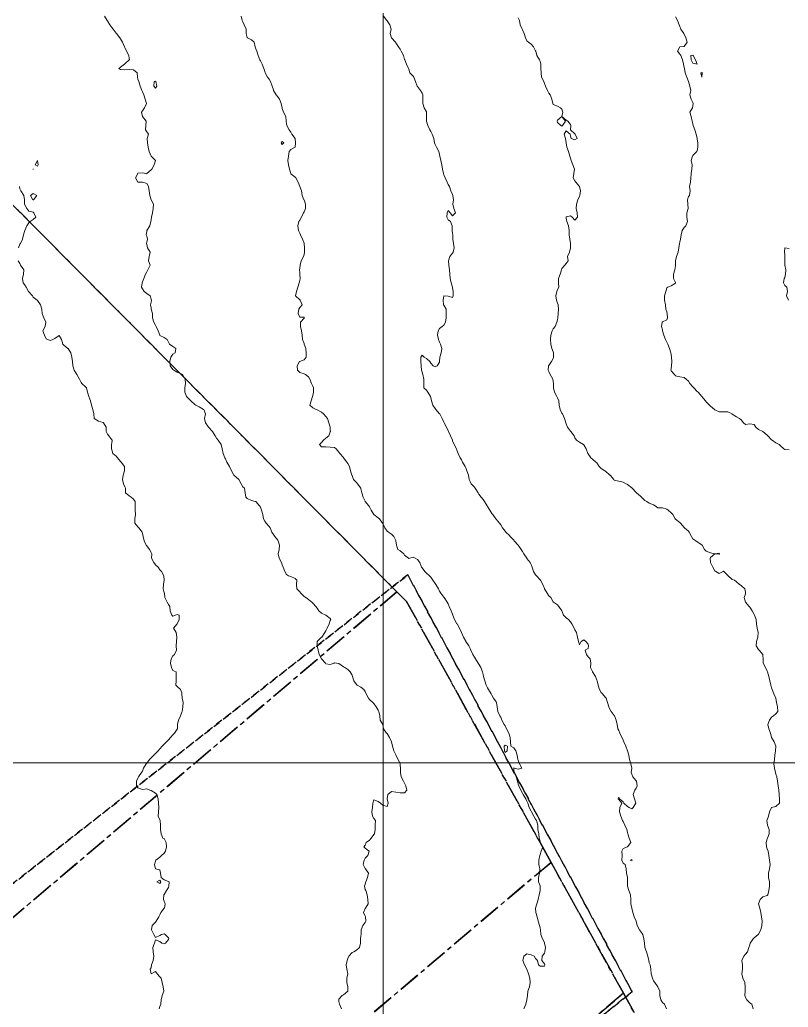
# Model space of a CAD drawing. Header units: centimetres. Extents: x 0 to 642158, y -847 to 649707.
# Drawn here: x 616525.2 to 616613.2, y 620159.4 to 620272.3 of the extents above; entities that cross this region are included whole.
import ezdxf

# ---------------------------------------------------------------- set-up
doc = ezdxf.new("R2010")
doc.units = ezdxf.units.CM
doc.header["$MEASUREMENT"] = 0
doc.linetypes.add('CENTERX2', pattern=[4, 2.5, -0.5, 0.5, -0.5])
doc.linetypes.add('JIS_02_0.7', pattern=[1.35, 0.75, -0.6])
for name, color, linetype, lineweight in [('MEV_grille', 254, 'Continuous', 9), ('WAL_parcellaire agricole', 7, 'JIS_02_0.7', 25), ('WAL_topographie 0.5', 253, 'Continuous', 20)]:
    doc.layers.add(name, color=color, linetype=linetype, lineweight=lineweight)
doc.layers.add('SPW_parcellaire cadastral', color=7, linetype='CENTERX2', lineweight=25, true_color=0xff0542)

# ---------------------------------------------------------------- blocks, each defined once
blk = doc.blocks.new('*U114')
at = {"layer": 'MEV_grille', "transparency": 33554687}
blk.add_lwpolyline([(-1338.46, 0), (1338.46, 0)], dxfattribs=at)
blk = doc.blocks.new('*U115')
at = {"layer": 'MEV_grille', "color": 0, "linetype": 'ByBlock', "lineweight": -2, "transparency": 16777216}
blk.add_blockref('*U114', (0, -2200), dxfattribs=at)
blk = doc.blocks.new('*U112')
at = {"layer": 'MEV_grille', "transparency": 33554687}
blk.add_lwpolyline([(0, 1825.48), (0, -1825.48)], dxfattribs=at)
blk = doc.blocks.new('*U113')
at = {"layer": 'MEV_grille', "color": 0, "linetype": 'ByBlock', "lineweight": -2, "transparency": 16777216}
blk.add_blockref('*U112', (1200, 0), dxfattribs=at)

msp = doc.modelspace()

# ---------------------------------------------------------------- linework, layer by layer
at = {"layer": 'SPW_parcellaire cadastral'}
for points in [[(616698.89, 620166.91), (616615, 620123.66), (616602.71, 620145.84), (616594.3, 620161.01), (616586.01, 620175.98), (616569.48, 620205.81), (616568.38, 620206.91), (616520.02, 620255.59), (616502.84, 620272.87), (616618.97, 620342.24), (616665.28, 620279.36), (616651.27, 620271.95), (616698.89, 620166.91)], [(616520.02, 620255.59), (616568.38, 620206.91), (616517.73, 620163.98), (616477.6, 620213.59), (616520.02, 620255.59)], [(616517.73, 620163.98), (616568.38, 620206.91), (616569.48, 620205.81), (616586.01, 620175.98), (616486.38, 620091.76), (616465.9, 620118.32), (616517.73, 620163.98)], [(616496.27, 620078.95), (616486.38, 620091.76), (616586.01, 620175.98), (616594.3, 620161.01), (616496.27, 620078.95)], [(616496.27, 620078.95), (616594.3, 620161.01), (616602.71, 620145.84), (616506.88, 620065.19), (616496.27, 620078.95)]]:
    msp.add_lwpolyline(points, dxfattribs=at)
at = {"layer": 'WAL_parcellaire agricole'}
for points in [[(616600.26, 620451.18), (616651.69, 620350.86), (616668.69, 620318.86), (616740.96, 620187.28), (616814.97, 620053.63), (616700.98, 619971.12), (616651.47, 620062.36), (616618.97, 620119.85), (616577.3, 620085.18), (616521.81, 620039.43), (616499.25, 620069.84), (616492.24, 620078.82), (616529.97, 620108.84), (616595.29, 620161.18), (616569.62, 620208.85), (616514.46, 620165.76), (616479.29, 620211.59), (616523.2, 620254.51), (616504.7, 620275.42), (616588.94, 620323.85), (616622.27, 620341.19), (616567.6, 620414.18), (616573.6, 620419.85), (616600.26, 620451.18)], [(616514.46, 620165.76), (616569.62, 620208.85), (616595.29, 620161.18), (616529.97, 620108.84), (616492.24, 620078.82), (616459.3, 620121), (616514.46, 620165.76)]]:
    msp.add_lwpolyline(points, dxfattribs=at)
at = {"layer": 'WAL_topographie 0.5'}
for points in [[(616534.91, 620272.75), (616535.22, 620272.25), (616535.25, 620272.21), (616535.51, 620271.75), (616535.75, 620271.43), (616535.91, 620271.25), (616536.25, 620270.8), (616536.3, 620270.75), (616536.66, 620270.25), (616536.75, 620270.13), (616536.98, 620269.75), (616537.21, 620269.25), (616537.25, 620269.17), (616537.43, 620268.75), (616537.72, 620268.25), (616537.75, 620267.92), (616537.76, 620267.75), (616537.75, 620267.73), (616537.25, 620267.29), (616537.19, 620267.25), (616536.75, 620266.92), (616536.54, 620266.75), (616536.75, 620266.64), (616537.25, 620266.62), (616537.75, 620266.64), (616538.25, 620266.62), (616538.66, 620266.25), (616538.69, 620265.75), (616538.75, 620265.53), (616538.84, 620265.25), (616539.01, 620264.75), (616539.18, 620264.25), (616539.25, 620264.09), (616539.42, 620263.75), (616539.57, 620263.25), (616539.73, 620262.75), (616539.51, 620262.25), (616539.25, 620261.9), (616539.15, 620261.75), (616539.25, 620261.25), (616539.25, 620261.25), (616539.68, 620260.75), (616539.66, 620260.25), (616539.62, 620259.75), (616539.75, 620259.5), (616539.94, 620259.25), (616539.8, 620258.75), (616539.83, 620258.25), (616539.92, 620257.75), (616540.04, 620257.25), (616540.25, 620256.75), (616540.25, 620256.75), (616540.75, 620256.25), (616540.75, 620256.25), (616540.75, 620256.25), (616540.62, 620255.75), (616540.32, 620255.25), (616540.25, 620255.17), (616539.78, 620254.75), (616539.75, 620254.72), (616539.65, 620254.75), (616539.25, 620254.84), (616538.75, 620254.78), (616538.73, 620254.75), (616538.46, 620254.25), (616538.75, 620253.75), (616539.25, 620253.75), (616539.25, 620253.75), (616539.75, 620253.61), (616539.97, 620253.25), (616540.04, 620252.75), (616540.12, 620252.25), (616540.25, 620251.75), (616540.25, 620251.75), (616540.54, 620251.25), (616540.49, 620250.75), (616540.42, 620250.25), (616540.31, 620249.75), (616540.25, 620249.46), (616540.22, 620249.25), (616540.12, 620248.75), (616539.77, 620248.25), (616539.75, 620248.12), (616539.7, 620247.75), (616539.75, 620247.58), (616539.85, 620247.25), (616539.75, 620246.88), (616539.73, 620246.75), (616539.75, 620246.62), (616539.84, 620246.25), (616540.14, 620245.75), (616540.02, 620245.25), (616539.97, 620244.75), (616540.13, 620244.25), (616539.89, 620243.75), (616539.75, 620243.5), (616539.62, 620243.25), (616539.41, 620242.75), (616539.25, 620242.37), (616539.21, 620242.25), (616539.14, 620241.75), (616539.25, 620241.55), (616539.47, 620241.25), (616539.75, 620241.04), (616540.14, 620240.75), (616540.25, 620240.38), (616540.28, 620240.25), (616540.25, 620240.05), (616540.2, 620239.75), (616540.25, 620239.38), (616540.27, 620239.25), (616540.41, 620238.75), (616540.4, 620238.25), (616540.55, 620237.75), (616540.75, 620237.42), (616540.84, 620237.25), (616541.05, 620236.75), (616541.24, 620236.25), (616541.25, 620236.23), (616541.75, 620235.99), (616542.07, 620235.75), (616542.25, 620235.47), (616542.36, 620235.25), (616542.75, 620234.95), (616543.08, 620234.75), (616543, 620234.25), (616542.75, 620234.1), (616542.5, 620233.75), (616542.4, 620233.25), (616542.42, 620232.75), (616542.75, 620232.32), (616542.86, 620232.25), (616543.25, 620232.02), (616543.75, 620231.82), (616543.84, 620231.75), (616544.16, 620231.25), (616544.18, 620230.75), (616544.12, 620230.25), (616544.11, 620229.75), (616544.25, 620229.36), (616544.31, 620229.25), (616544.75, 620228.79), (616544.8, 620228.75), (616545.25, 620228.33), (616545.37, 620228.25), (616545.75, 620228.08), (616546.25, 620227.78), (616546.28, 620227.75), (616546.47, 620227.25), (616546.37, 620226.75), (616546.46, 620226.25), (616546.75, 620225.85), (616546.82, 620225.75), (616547.25, 620225.29), (616547.27, 620225.25), (616547.57, 620224.75), (616547.75, 620224.48), (616547.93, 620224.25), (616548.25, 620223.75), (616548.25, 620223.75), (616548.37, 620223.25), (616548.5, 620222.75), (616548.7, 620222.25), (616548.75, 620222.11), (616548.92, 620221.75), (616549.21, 620221.25), (616549.25, 620221.17), (616549.45, 620220.75), (616549.73, 620220.25), (616549.75, 620220.23), (616550.25, 620219.81), (616550.29, 620219.75), (616550.54, 620219.25), (616550.75, 620218.92), (616550.93, 620218.75), (616551.02, 620218.25), (616551.08, 620217.75), (616551.25, 620217.59), (616551.75, 620217.35), (616552.17, 620217.25), (616552.25, 620217.23), (616552.65, 620216.75), (616552.75, 620216.6), (616552.9, 620216.25), (616553.04, 620215.75), (616553.13, 620215.25), (616553.25, 620215), (616553.43, 620214.75), (616553.75, 620214.39), (616553.86, 620214.25), (616554.08, 620213.75), (616554.25, 620213.46), (616554.42, 620213.25), (616554.75, 620212.82), (616554.79, 620212.75), (616554.95, 620212.25), (616554.91, 620211.75), (616554.8, 620211.25), (616554.92, 620210.75), (616555.17, 620210.25), (616555.25, 620210.01), (616555.37, 620209.75), (616555.55, 620209.25), (616555.75, 620208.89), (616555.97, 620208.75), (616556.25, 620208.65), (616556.75, 620208.43), (616556.92, 620208.25), (616556.89, 620207.75), (616556.93, 620207.25), (616557.25, 620206.9), (616557.39, 620206.75), (616557.75, 620206.38), (616557.94, 620206.25), (616558.25, 620206.05), (616558.65, 620205.75), (616558.75, 620205.63), (616559.1, 620205.25), (616559.25, 620205.03), (616559.45, 620204.75), (616559.75, 620204.47), (616560.25, 620204.25), (616560.25, 620204.25), (616560.75, 620203.86), (616560.8, 620203.75), (616560.75, 620203.62), (616560.62, 620203.25), (616560.38, 620202.75), (616560.25, 620202.47), (616560.13, 620202.25), (616559.77, 620201.75), (616559.75, 620201.73), (616559.25, 620201.25), (616559.26, 620200.75), (616559.38, 620200.25), (616559.47, 620199.75), (616559.74, 620199.25), (616559.75, 620199.24), (616560.2, 620198.75), (616560.25, 620198.7), (616560.75, 620198.6), (616561.18, 620198.75), (616561.25, 620198.78), (616561.45, 620198.75), (616561.75, 620198.72), (616562.25, 620198.35), (616562.4, 620198.25), (616562.75, 620198.02), (616563.04, 620197.75), (616563.25, 620197.37), (616563.3, 620197.25), (616563.43, 620196.75), (616563.75, 620196.32), (616563.84, 620196.25), (616564.25, 620196.02), (616564.58, 620195.75), (616564.75, 620195.51), (616564.87, 620195.25), (616565.14, 620194.75), (616565.25, 620194.61), (616565.62, 620194.25), (616565.75, 620194.14), (616566.01, 620193.75), (616566.25, 620193.37), (616566.31, 620193.25), (616566.41, 620192.75), (616566.47, 620192.25), (616566.75, 620191.75), (616566.75, 620191.75), (616566.84, 620191.25), (616567.18, 620190.75), (616567.25, 620190.73), (616567.54, 620190.25), (616567.75, 620189.78), (616567.76, 620189.75), (616567.89, 620189.25), (616568.01, 620188.75), (616568.25, 620188.29), (616568.27, 620188.25), (616568.52, 620187.75), (616568.73, 620187.25), (616568.75, 620187.08), (616568.78, 620186.75), (616568.79, 620186.25), (616568.86, 620185.75), (616569.12, 620185.25), (616569.25, 620185.04), (616569.41, 620184.75), (616569.5, 620184.25), (616569.25, 620183.92), (616568.75, 620183.94), (616568.25, 620184.02), (616567.75, 620184.07), (616567.34, 620183.75), (616567.28, 620183.25), (616567.39, 620182.75), (616567.25, 620182.38), (616566.75, 620182.52), (616566.48, 620182.75), (616566.25, 620182.95), (616565.75, 620183.12), (616565.61, 620182.75), (616565.6, 620182.25), (616565.49, 620181.75), (616565.58, 620181.25), (616565.75, 620181), (616565.92, 620180.75), (616565.9, 620180.25), (616565.87, 620179.75), (616565.8, 620179.25), (616565.75, 620179.17), (616565.44, 620178.75), (616565.25, 620178.53), (616564.87, 620178.25), (616564.75, 620177.96), (616564.61, 620177.75), (616564.75, 620177.62), (616565.2, 620177.25), (616565.06, 620176.75), (616564.75, 620176.45), (616564.63, 620176.25), (616564.53, 620175.75), (616564.75, 620175.28), (616564.77, 620175.25), (616565.11, 620174.75), (616565.03, 620174.25), (616564.82, 620173.75), (616564.75, 620173.48), (616564.66, 620173.25), (616564.75, 620172.89), (616564.83, 620172.75), (616564.96, 620172.25), (616565.05, 620171.75), (616565.08, 620171.25), (616564.79, 620170.75), (616564.75, 620170.69), (616564.56, 620170.25), (616564.75, 620169.81), (616564.77, 620169.75), (616564.81, 620169.25), (616564.75, 620169.12), (616564.49, 620168.75), (616564.27, 620168.25), (616564.27, 620167.75), (616564.25, 620167.58), (616564.21, 620167.25), (616564.21, 620166.75), (616564.11, 620166.25), (616563.75, 620165.94), (616563.43, 620165.75), (616563.25, 620165.66), (616562.87, 620165.25), (616562.75, 620165), (616562.67, 620164.75), (616562.58, 620164.25), (616562.64, 620163.75), (616562.75, 620163.25), (616562.75, 620163.25), (616562.75, 620163.25), (616562.64, 620162.75), (616562.66, 620162.25), (616562.75, 620161.75), (616562.75, 620161.75), (616562.75, 620161.25), (616562.75, 620161.25), (616562.25, 620160.82), (616562.11, 620160.75), (616561.75, 620160.35), (616561.72, 620160.25), (616561.75, 620160.08), (616561.82, 620159.75), (616562.04, 620159.25)], [(616550.54, 620272.75), (616550.67, 620272.25), (616550.75, 620272.1), (616550.91, 620271.75), (616551.12, 620271.25), (616551.12, 620270.75), (616551.25, 620270.29), (616551.28, 620270.25), (616551.75, 620270.05), (616552.03, 620269.75), (616552.15, 620269.25), (616552.25, 620269.01), (616552.34, 620268.75), (616552.52, 620268.25), (616552.69, 620267.75), (616552.75, 620267.65), (616552.96, 620267.25), (616553.14, 620266.75), (616553.25, 620266.42), (616553.3, 620266.25), (616553.58, 620265.75), (616553.75, 620265.52), (616553.91, 620265.25), (616554.1, 620264.75), (616554.25, 620264.32), (616554.27, 620264.25), (616554.55, 620263.75), (616554.75, 620263.52), (616554.93, 620263.25), (616555.13, 620262.75), (616555.23, 620262.25), (616555.25, 620262.19), (616555.41, 620261.75), (616555.66, 620261.25), (616555.72, 620260.75), (616555.75, 620260.42), (616555.77, 620260.25), (616556.03, 620259.75), (616556.25, 620259.46), (616556.37, 620259.25), (616556.75, 620258.75), (616556.75, 620258.75), (616556.79, 620258.25), (616556.75, 620257.75), (616556.75, 620257.75), (616556.25, 620257.5), (616556.05, 620257.25), (616555.97, 620256.75), (616555.9, 620256.25), (616555.96, 620255.75), (616556.09, 620255.25), (616556.23, 620254.75), (616556.25, 620254.72), (616556.75, 620254.32), (616556.8, 620254.25), (616557.09, 620253.75), (616557.25, 620253.28), (616557.26, 620253.25), (616557.45, 620252.75), (616557.54, 620252.25), (616557.74, 620251.75), (616557.75, 620251.72), (616557.92, 620251.25), (616557.91, 620250.75), (616557.75, 620250.36), (616557.69, 620250.25), (616557.46, 620249.75), (616557.25, 620249.42), (616557.15, 620249.25), (616557.04, 620248.75), (616557.1, 620248.25), (616557.25, 620247.93), (616557.33, 620247.75), (616557.58, 620247.25), (616557.75, 620246.78), (616557.76, 620246.75), (616557.82, 620246.25), (616557.8, 620245.75), (616557.75, 620245.5), (616557.68, 620245.25), (616557.44, 620244.75), (616557.31, 620244.25), (616557.25, 620243.92), (616557.22, 620243.75), (616557.25, 620243.42), (616557.26, 620243.25), (616557.32, 620242.75), (616557.25, 620242.52), (616557.19, 620242.25), (616557.04, 620241.75), (616556.87, 620241.25), (616556.77, 620240.75), (616557.25, 620240.32), (616557.32, 620240.25), (616557.54, 620239.75), (616557.25, 620239.44), (616557.14, 620239.25), (616557.07, 620238.75), (616557.25, 620238.33), (616557.75, 620238.33), (616557.77, 620238.25), (616557.75, 620238.22), (616557.34, 620237.75), (616557.33, 620237.25), (616557.46, 620236.75), (616557.54, 620236.25), (616557.59, 620235.75), (616557.75, 620235.32), (616557.78, 620235.25), (616557.97, 620234.75), (616558.01, 620234.25), (616557.98, 620233.75), (616557.75, 620233.43), (616557.25, 620233.27), (616557.23, 620233.25), (616556.95, 620232.75), (616556.99, 620232.25), (616557.25, 620232.01), (616557.75, 620231.84), (616557.91, 620231.75), (616558.25, 620231.51), (616558.43, 620231.25), (616558.61, 620230.75), (616558.75, 620230.45), (616558.82, 620230.25), (616558.85, 620229.75), (616558.75, 620229.36), (616558.72, 620229.25), (616558.57, 620228.75), (616558.4, 620228.25), (616558.75, 620227.95), (616559.15, 620227.75), (616559.25, 620227.72), (616559.75, 620227.47), (616559.99, 620227.25), (616560.25, 620226.97), (616560.42, 620226.75), (616560.59, 620226.25), (616560.73, 620225.75), (616560.75, 620225.45), (616560.76, 620225.25), (616560.75, 620225.2), (616560.57, 620224.75), (616560.25, 620224.48), (616559.97, 620224.25), (616559.75, 620223.98), (616559.5, 620223.75), (616559.75, 620223.51), (616560.25, 620223.48), (616560.75, 620223.44), (616561.25, 620223.4), (616561.42, 620223.25), (616561.75, 620222.89), (616561.85, 620222.75), (616562.25, 620222.27), (616562.27, 620222.25), (616562.65, 620221.75), (616562.75, 620221.59), (616562.94, 620221.25), (616563.07, 620220.75), (616563.23, 620220.25), (616563.25, 620220.2), (616563.42, 620219.75), (616563.75, 620219.43), (616563.88, 620219.25), (616564.23, 620218.75), (616564.25, 620218.69), (616564.36, 620218.25), (616564.52, 620217.75), (616564.75, 620217.27), (616564.76, 620217.25), (616565.15, 620216.75), (616565.25, 620216.62), (616565.44, 620216.25), (616565.75, 620215.75), (616565.75, 620215.75), (616566.25, 620215.36), (616566.37, 620215.25), (616566.74, 620214.75), (616566.75, 620214.74), (616566.98, 620214.25), (616567.25, 620213.87), (616567.41, 620213.75), (616567.75, 620213.49), (616568.03, 620213.25), (616568.25, 620212.77), (616568.26, 620212.75), (616568.33, 620212.25), (616568.5, 620211.75), (616568.75, 620211.61), (616569.17, 620211.25), (616569.25, 620211.12), (616569.7, 620210.75), (616569.75, 620210.72), (616569.84, 620210.75), (616570.25, 620210.86), (616570.45, 620210.75), (616570.75, 620210.62), (616571, 620210.25), (616571.2, 620209.75), (616571.25, 620209.66), (616571.56, 620209.25), (616571.75, 620209.05), (616572.09, 620208.75), (616572.25, 620208.58), (616572.49, 620208.25), (616572.75, 620207.87), (616572.83, 620207.75), (616573.13, 620207.25), (616573.25, 620207.01), (616573.41, 620206.75), (616573.75, 620206.32), (616573.8, 620206.25), (616574.14, 620205.75), (616574.25, 620205.53), (616574.36, 620205.25), (616574.59, 620204.75), (616574.75, 620204.35), (616574.79, 620204.25), (616574.97, 620203.75), (616575.25, 620203.27), (616575.27, 620203.25), (616575.53, 620202.75), (616575.75, 620202.26), (616575.76, 620202.25), (616575.99, 620201.75), (616576.25, 620201.29), (616576.27, 620201.25), (616576.62, 620200.75), (616576.75, 620200.42), (616576.83, 620200.25), (616577.07, 620199.75), (616577.25, 620199.46), (616577.38, 620199.25), (616577.69, 620198.75), (616577.75, 620198.64), (616577.99, 620198.25), (616578.16, 620197.75), (616578.25, 620197.48), (616578.3, 620197.25), (616578.44, 620196.75), (616578.6, 620196.25), (616578.75, 620195.92), (616578.84, 620195.75), (616579.15, 620195.25), (616579.25, 620195.08), (616579.44, 620194.75), (616579.75, 620194.33), (616579.79, 620194.25), (616579.84, 620193.75), (616579.91, 620193.25), (616580.17, 620192.75), (616580.25, 620192.6), (616580.4, 620192.25), (616580.64, 620191.75), (616580.75, 620191.58), (616580.91, 620191.25), (616581.17, 620190.75), (616581.25, 620190.51), (616581.35, 620190.25), (616581.37, 620189.75), (616581.43, 620189.25), (616581.75, 620189.08), (616581.97, 620188.75), (616582.14, 620188.25), (616582.22, 620187.75), (616582.25, 620187.68), (616582.42, 620187.25), (616582.68, 620186.75), (616582.25, 620186.64), (616581.82, 620186.75), (616581.75, 620186.79), (616581.74, 620186.75), (616581.75, 620186.58), (616581.79, 620186.25), (616582.03, 620185.75), (616582.16, 620185.25), (616582.25, 620184.93), (616582.32, 620184.75), (616582.56, 620184.25), (616582.75, 620183.89), (616582.84, 620183.75), (616583.12, 620183.25), (616583.25, 620182.98), (616583.35, 620182.75), (616583.51, 620182.25), (616583.75, 620181.82), (616583.79, 620181.75), (616584.03, 620181.25), (616584.25, 620180.91), (616584.35, 620180.75), (616584.49, 620180.25), (616584.51, 620179.75), (616584.6, 620179.25), (616584.67, 620178.75), (616584.75, 620178.39), (616584.79, 620178.25), (616585.08, 620177.75), (616584.9, 620177.25), (616584.75, 620176.88), (616584.73, 620176.75), (616584.62, 620176.25), (616584.6, 620175.75), (616584.72, 620175.25), (616584.71, 620174.75), (616584.57, 620174.25), (616584.59, 620173.75), (616584.75, 620173.28), (616584.76, 620173.25), (616584.75, 620172.75), (616584.75, 620172.75), (616584.67, 620172.25), (616584.55, 620171.75), (616584.38, 620171.25), (616584.25, 620170.75), (616584.29, 620170.25), (616584.42, 620169.75), (616584.55, 620169.25), (616584.7, 620168.75), (616584.75, 620168.5), (616584.81, 620168.25), (616584.86, 620167.75), (616585.03, 620167.25), (616585.25, 620166.82), (616585.28, 620166.75), (616585.38, 620166.25), (616585.31, 620165.75), (616585.25, 620165.61), (616584.98, 620165.25), (616584.97, 620164.75), (616585.25, 620164.36), (616585.29, 620164.25), (616585.25, 620164.1), (616584.75, 620164.1), (616584.58, 620164.25), (616584.47, 620164.75), (616584.25, 620164.98), (616584.08, 620165.25), (616583.75, 620165.42), (616583.25, 620165.53), (616582.88, 620165.25), (616582.78, 620164.75), (616582.97, 620164.25), (616583.25, 620163.78), (616583.26, 620163.75), (616583.43, 620163.25), (616583.57, 620162.75), (616583.62, 620162.25), (616583.53, 620161.75), (616583.37, 620161.25), (616583.3, 620160.75), (616583.25, 620160.25), (616583.25, 620160.25), (616583.12, 620159.75), (616582.89, 620159.25)], [(616566.85, 620272.75), (616567.22, 620272.25), (616567.25, 620272.21), (616567.58, 620271.75), (616567.71, 620271.25), (616567.59, 620270.75), (616567.75, 620270.25), (616567.75, 620270.25), (616568.2, 620269.75), (616568.25, 620269.68), (616568.54, 620269.25), (616568.75, 620268.95), (616568.88, 620268.75), (616569.13, 620268.25), (616569.25, 620267.8), (616569.27, 620267.75), (616569.46, 620267.25), (616569.72, 620266.75), (616569.75, 620266.67), (616569.86, 620266.25), (616570.25, 620265.86), (616570.32, 620265.75), (616570.5, 620265.25), (616570.7, 620264.75), (616570.75, 620264.69), (616571.07, 620264.25), (616571.25, 620263.93), (616571.34, 620263.75), (616571.36, 620263.25), (616571.36, 620262.75), (616571.5, 620262.25), (616571.75, 620261.79), (616571.77, 620261.75), (616571.77, 620261.25), (616571.75, 620260.75), (616571.93, 620260.25), (616572.14, 620259.75), (616572.25, 620259.56), (616572.4, 620259.25), (616572.6, 620258.75), (616572.66, 620258.25), (616572.75, 620258.05), (616572.92, 620257.75), (616573.18, 620257.25), (616573.25, 620256.93), (616573.3, 620256.75), (616573.39, 620256.25), (616573.52, 620255.75), (616573.61, 620255.25), (616573.7, 620254.75), (616573.75, 620254.61), (616573.88, 620254.25), (616574.12, 620253.75), (616574.25, 620253.5), (616574.38, 620253.25), (616574.53, 620252.75), (616574.75, 620252.35), (616574.78, 620252.25), (616574.87, 620251.75), (616574.77, 620251.25), (616574.9, 620250.75), (616575.07, 620250.25), (616574.75, 620249.9), (616574.46, 620250.25), (616574.25, 620250.53), (616574.12, 620250.25), (616574.1, 620249.75), (616574.25, 620249.45), (616574.52, 620249.25), (616574.68, 620248.75), (616574.71, 620248.25), (616574.75, 620247.88), (616574.76, 620247.75), (616574.78, 620247.25), (616574.86, 620246.75), (616574.93, 620246.25), (616574.83, 620245.75), (616574.75, 620245.64), (616574.43, 620245.25), (616574.29, 620244.75), (616574.33, 620244.25), (616574.4, 620243.75), (616574.45, 620243.25), (616574.48, 620242.75), (616574.59, 620242.25), (616574.74, 620241.75), (616574.75, 620241.69), (616574.8, 620241.25), (616574.81, 620240.75), (616574.75, 620240.56), (616574.25, 620240.73), (616573.75, 620240.75), (616573.65, 620240.25), (616573.72, 620239.75), (616573.75, 620239.68), (616574, 620239.25), (616574.03, 620238.75), (616574.03, 620238.25), (616573.95, 620237.75), (616573.75, 620237.42), (616573.57, 620237.25), (616573.25, 620237.03), (616573.08, 620236.75), (616573.02, 620236.25), (616573.12, 620235.75), (616573.25, 620235.45), (616573.35, 620235.25), (616573.5, 620234.75), (616573.45, 620234.25), (616573.3, 620233.75), (616573.26, 620233.25), (616573.25, 620233.19), (616573, 620232.75), (616572.75, 620232.66), (616572.54, 620232.75), (616572.25, 620233.07), (616572.13, 620233.25), (616571.75, 620233.61), (616571.48, 620233.75), (616571.25, 620233.98), (616571.12, 620233.75), (616571.13, 620233.25), (616571.14, 620232.75), (616571.19, 620232.25), (616571.25, 620232.02), (616571.34, 620231.75), (616571.47, 620231.25), (616571.46, 620230.75), (616571.47, 620230.25), (616571.75, 620229.99), (616571.93, 620229.75), (616572.22, 620229.25), (616572.25, 620229.13), (616572.34, 620228.75), (616572.5, 620228.25), (616572.75, 620227.86), (616572.83, 620227.75), (616573.25, 620227.27), (616573.27, 620227.25), (616573.54, 620226.75), (616573.75, 620226.32), (616573.78, 620226.25), (616574.05, 620225.75), (616574.25, 620225.34), (616574.29, 620225.25), (616574.49, 620224.75), (616574.72, 620224.25), (616574.75, 620224.17), (616574.94, 620223.75), (616575.2, 620223.25), (616575.25, 620223.13), (616575.4, 620222.75), (616575.61, 620222.25), (616575.75, 620222.01), (616575.88, 620221.75), (616576.18, 620221.25), (616576.25, 620221.1), (616576.38, 620220.75), (616576.56, 620220.25), (616576.63, 620219.75), (616576.75, 620219.53), (616576.88, 620219.25), (616577.25, 620218.87), (616577.34, 620218.75), (616577.66, 620218.25), (616577.75, 620218.1), (616578.02, 620217.75), (616578.25, 620217.47), (616578.38, 620217.25), (616578.69, 620216.75), (616578.75, 620216.67), (616578.99, 620216.25), (616579.25, 620215.89), (616579.35, 620215.75), (616579.71, 620215.25), (616579.75, 620215.21), (616580.12, 620214.75), (616580.25, 620214.58), (616580.47, 620214.25), (616580.75, 620213.84), (616580.84, 620213.75), (616581.25, 620213.35), (616581.34, 620213.25), (616581.75, 620212.81), (616581.81, 620212.75), (616582.25, 620212.25), (616582.25, 620212.25), (616582.61, 620211.75), (616582.75, 620211.53), (616582.9, 620211.25), (616583.23, 620210.75), (616583.25, 620210.72), (616583.64, 620210.25), (616583.75, 620210.04), (616583.86, 620209.75), (616584.02, 620209.25), (616584.25, 620208.87), (616584.33, 620208.75), (616584.75, 620208.29), (616584.79, 620208.25), (616585.06, 620207.75), (616585.25, 620207.3), (616585.28, 620207.25), (616585.58, 620206.75), (616585.75, 620206.44), (616585.97, 620206.25), (616586.25, 620205.79), (616586.29, 620205.75), (616586.75, 620205.41), (616586.91, 620205.25), (616587.25, 620204.75), (616587.25, 620204.75), (616587.43, 620204.25), (616587.75, 620203.93), (616588.02, 620203.75), (616588.25, 620203.5), (616588.39, 620203.25), (616588.67, 620202.75), (616588.75, 620202.57), (616588.92, 620202.25), (616589.04, 620201.75), (616589.17, 620201.25), (616589.25, 620200.85), (616589.45, 620201.25), (616589.75, 620201.42), (616590, 620201.25), (616590.25, 620200.92), (616590.29, 620200.75), (616590.25, 620200.45), (616589.92, 620200.25), (616590.06, 620199.75), (616590.25, 620199.48), (616590.48, 620199.25), (616590.57, 620198.75), (616590.51, 620198.25), (616590.75, 620197.79), (616590.77, 620197.75), (616591.09, 620197.25), (616591.25, 620196.83), (616591.29, 620196.75), (616591.4, 620196.25), (616591.56, 620195.75), (616591.75, 620195.4), (616591.9, 620195.25), (616592.25, 620194.83), (616592.32, 620194.75), (616592.46, 620194.25), (616592.61, 620193.75), (616592.75, 620193.51), (616592.91, 620193.25), (616593.25, 620192.77), (616593.26, 620192.75), (616593.48, 620192.25), (616593.57, 620191.75), (616593.67, 620191.25), (616593.75, 620191.05), (616593.87, 620190.75), (616594.11, 620190.25), (616594.25, 620190.01), (616594.34, 620189.75), (616594.57, 620189.25), (616594.75, 620188.75), (616594.75, 620188.75), (616594.93, 620188.25), (616594.98, 620187.75), (616595.15, 620187.25), (616595.25, 620186.75), (616595.25, 620186.75), (616595.25, 620186.75), (616595.18, 620186.25), (616595.25, 620186.07), (616595.38, 620185.75), (616595.75, 620185.32), (616595.79, 620185.25), (616595.86, 620184.75), (616595.75, 620184.47), (616595.59, 620184.25), (616595.4, 620183.75), (616595.55, 620183.25), (616595.7, 620182.75), (616595.42, 620182.25), (616595.25, 620182.09), (616594.97, 620182.25), (616594.75, 620182.38), (616594.35, 620182.75), (616594.25, 620182.9), (616593.86, 620183.25), (616593.75, 620183.45), (616593.71, 620183.25), (616593.75, 620183.15), (616594.11, 620182.75), (616593.87, 620182.25), (616593.85, 620181.75), (616593.99, 620181.25), (616594.19, 620180.75), (616594.25, 620180.64), (616594.46, 620180.25), (616594.67, 620179.75), (616594.75, 620179.39), (616594.78, 620179.25), (616594.96, 620178.75), (616595.14, 620178.25), (616594.75, 620177.75), (616594.75, 620177.75), (616594.25, 620177.56), (616594.1, 620177.25), (616594.16, 620176.75), (616594.13, 620176.25), (616594.25, 620175.89), (616594.5, 620175.75), (616594.62, 620175.25), (616594.65, 620174.75), (616594.75, 620174.25), (616594.75, 620174.25), (616594.77, 620173.75), (616594.76, 620173.25), (616594.9, 620172.75), (616595.1, 620172.25), (616595.15, 620171.75), (616595.14, 620171.25), (616595.25, 620170.75), (616595.25, 620170.75), (616595.38, 620170.25), (616595.54, 620169.75), (616595.75, 620169.25), (616595.75, 620169.25), (616595.88, 620168.75), (616596.15, 620168.25), (616596.25, 620168.13), (616596.5, 620167.75), (616596.62, 620167.25), (616596.69, 620166.75), (616596.75, 620166.25), (616596.75, 620166.25), (616596.93, 620165.75), (616597.07, 620165.25), (616597.19, 620164.75), (616597.25, 620164.5), (616597.35, 620164.25), (616597.44, 620163.75), (616597.48, 620163.25), (616597.61, 620162.75), (616597.75, 620162.45), (616597.87, 620162.25), (616598.24, 620161.75), (616598.25, 620161.74), (616598.45, 620161.25), (616598.47, 620160.75), (616598.58, 620160.25), (616598.75, 620159.97), (616599.01, 620159.75), (616599.23, 620159.25)], [(616582.25, 620272.55), (616582.41, 620272.25), (616582.48, 620271.75), (616582.71, 620271.25), (616582.75, 620271.18), (616582.94, 620270.75), (616583.08, 620270.25), (616583.25, 620269.93), (616583.45, 620269.75), (616583.75, 620269.54), (616583.99, 620269.25), (616584.25, 620268.78), (616584.26, 620268.75), (616584.38, 620268.25), (616584.69, 620267.75), (616584.75, 620267.61), (616584.85, 620267.25), (616584.84, 620266.75), (616584.89, 620266.25), (616584.93, 620265.75), (616585.18, 620265.25), (616585.25, 620265.05), (616585.39, 620264.75), (616585.59, 620264.25), (616585.75, 620263.92), (616585.92, 620263.75), (616586.1, 620263.25), (616586.21, 620262.75), (616586.25, 620262.64), (616586.75, 620262.45), (616587.11, 620262.25), (616587.25, 620262.12), (616587.37, 620261.75), (616587.25, 620261.25), (616587.75, 620260.83), (616587.92, 620260.75), (616588.25, 620260.35), (616588.26, 620260.25), (616588.25, 620259.75), (616588.75, 620259.27), (616588.77, 620259.25), (616588.99, 620258.75), (616588.75, 620258.58), (616588.31, 620258.75), (616588.25, 620259), (616588.2, 620259.25), (616587.75, 620259.61), (616587.53, 620259.25), (616587.66, 620258.75), (616587.75, 620258.25), (616587.75, 620258.25), (616587.82, 620257.75), (616588, 620257.25), (616588.18, 620256.75), (616588.25, 620256.51), (616588.33, 620256.25), (616588.52, 620255.75), (616588.7, 620255.25), (616588.61, 620254.75), (616588.56, 620254.25), (616588.75, 620253.91), (616588.85, 620253.75), (616589.25, 620253.25), (616589.25, 620253.25), (616589.37, 620252.75), (616589.31, 620252.25), (616589.25, 620252.17), (616589.08, 620251.75), (616588.94, 620251.25), (616588.9, 620250.75), (616589.01, 620250.25), (616589.03, 620249.75), (616588.75, 620249.41), (616588.44, 620249.75), (616588.25, 620249.92), (616587.75, 620249.78), (616587.74, 620249.75), (616587.75, 620249.65), (616587.83, 620249.25), (616588.01, 620248.75), (616588.07, 620248.25), (616588.1, 620247.75), (616588.17, 620247.25), (616588.22, 620246.75), (616588.23, 620246.25), (616588.12, 620245.75), (616587.88, 620245.25), (616587.96, 620244.75), (616587.75, 620244.45), (616587.6, 620244.25), (616587.25, 620243.9), (616587.19, 620243.75), (616587.05, 620243.25), (616586.86, 620242.75), (616586.86, 620242.25), (616586.89, 620241.75), (616586.75, 620241.48), (616586.69, 620241.25), (616586.56, 620240.75), (616586.62, 620240.25), (616586.75, 620239.92), (616586.83, 620239.75), (616586.88, 620239.25), (616586.82, 620238.75), (616586.78, 620238.25), (616586.75, 620238), (616586.69, 620237.75), (616586.5, 620237.25), (616586.25, 620237), (616586.13, 620236.75), (616585.97, 620236.25), (616585.95, 620235.75), (616586, 620235.25), (616586.1, 620234.75), (616586.25, 620234.36), (616586.28, 620234.25), (616586.29, 620233.75), (616586.25, 620233.61), (616586.07, 620233.25), (616585.75, 620232.78), (616585.74, 620232.75), (616585.69, 620232.25), (616585.75, 620232.11), (616585.93, 620231.75), (616586.21, 620231.25), (616586.25, 620230.96), (616586.28, 620230.75), (616586.29, 620230.25), (616586.42, 620229.75), (616586.67, 620229.25), (616586.75, 620229.1), (616586.89, 620228.75), (616586.96, 620228.25), (616587.07, 620227.75), (616587.25, 620227.35), (616587.34, 620227.25), (616587.56, 620226.75), (616587.7, 620226.25), (616587.75, 620226.11), (616587.9, 620225.75), (616588.25, 620225.28), (616588.27, 620225.25), (616588.64, 620224.75), (616588.75, 620224.53), (616588.92, 620224.25), (616589.25, 620224.01), (616589.72, 620223.75), (616589.75, 620223.73), (616590.02, 620223.25), (616590.21, 620222.75), (616590.25, 620222.69), (616590.56, 620222.25), (616590.75, 620222.08), (616591.12, 620221.75), (616591.25, 620221.65), (616591.52, 620221.25), (616591.75, 620221.03), (616592.18, 620220.75), (616592.25, 620220.71), (616592.75, 620220.27), (616592.77, 620220.25), (616593.19, 620219.75), (616593.25, 620219.69), (616593.75, 620219.56), (616594.25, 620219.46), (616594.62, 620219.25), (616594.75, 620219.18), (616595.25, 620218.79), (616595.28, 620218.75), (616595.75, 620218.28), (616595.78, 620218.25), (616596.25, 620217.85), (616596.36, 620217.75), (616596.75, 620217.37), (616596.99, 620217.25), (616597.25, 620217.06), (616597.75, 620216.88), (616597.92, 620216.75), (616598.25, 620216.53), (616598.75, 620216.51), (616599.25, 620216.37), (616599.41, 620216.25), (616599.75, 620215.94), (616599.93, 620215.75), (616600.23, 620215.25), (616600.25, 620215.24), (616600.75, 620214.84), (616600.84, 620214.75), (616601.25, 620214.28), (616601.28, 620214.25), (616601.75, 620213.84), (616601.82, 620213.75), (616602.09, 620213.25), (616602.25, 620212.99), (616602.59, 620212.75), (616602.75, 620212.64), (616603.25, 620212.3), (616603.29, 620212.25), (616603.57, 620211.75), (616603.75, 620211.56), (616604.25, 620211.38), (616604.75, 620211.25), (616605.25, 620211.32), (616605.28, 620211.25), (616605.25, 620211.21), (616604.75, 620211.25), (616604.25, 620210.85), (616604.23, 620210.75), (616604.25, 620210.25), (616604.25, 620210.25), (616604.51, 620209.75), (616604.75, 620209.3), (616604.86, 620209.25), (616605.25, 620209.02), (616605.69, 620209.25), (616605.75, 620209.27), (616605.77, 620209.25), (616606.25, 620208.77), (616606.27, 620208.75), (616606.75, 620208.34), (616607, 620208.25), (616607.25, 620208.07), (616607.57, 620207.75), (616607.75, 620207.62), (616608.18, 620207.25), (616608.25, 620206.88), (616608.26, 620206.75), (616608.25, 620206.69), (616608.1, 620206.25), (616608.25, 620205.75), (616608.25, 620205.75), (616608.67, 620205.25), (616608.75, 620205.15), (616609.02, 620204.75), (616609.25, 620204.33), (616609.3, 620204.25), (616609.48, 620203.75), (616609.53, 620203.25), (616609.61, 620202.75), (616609.72, 620202.25), (616609.67, 620201.75), (616609.51, 620201.25), (616609.5, 620200.75), (616609.75, 620200.33), (616609.81, 620200.25), (616610.24, 620199.75), (616610.25, 620199.65), (616610.3, 620199.25), (616610.3, 620198.75), (616610.54, 620198.25), (616610.75, 620197.83), (616610.78, 620197.75), (616610.94, 620197.25), (616611.06, 620196.75), (616611.17, 620196.25), (616611.25, 620195.95), (616611.3, 620195.75), (616611.52, 620195.25), (616611.75, 620194.75), (616611.75, 620194.75), (616611.82, 620194.25), (616611.91, 620193.75), (616611.96, 620193.25), (616611.75, 620192.96), (616611.48, 620192.75), (616611.25, 620192.58), (616611, 620192.25), (616610.83, 620191.75), (616610.93, 620191.25), (616611.13, 620190.75), (616611.25, 620190.25), (616611.25, 620190.25), (616611.54, 620189.75), (616611.75, 620189.25), (616611.75, 620189.25), (616611.75, 620189.25), (616611.7, 620188.75), (616611.6, 620188.25), (616611.58, 620187.75), (616611.5, 620187.25), (616611.57, 620186.75), (616611.7, 620186.25), (616611.75, 620186.05), (616611.83, 620185.75), (616611.92, 620185.25), (616611.99, 620184.75), (616612.07, 620184.25), (616612.11, 620183.75), (616612.15, 620183.25), (616612.17, 620182.75), (616611.75, 620182.38), (616611.25, 620182.25), (616611.25, 620182.25), (616611.02, 620181.75), (616610.89, 620181.25), (616610.75, 620180.85), (616610.72, 620180.75), (616610.75, 620180.5), (616610.78, 620180.25), (616610.96, 620179.75), (616610.98, 620179.25), (616610.77, 620178.75), (616610.75, 620178.69), (616610.62, 620178.25), (616610.68, 620177.75), (616610.75, 620177.54), (616610.87, 620177.25), (616610.95, 620176.75), (616611, 620176.25), (616611.07, 620175.75), (616611, 620175.25), (616610.89, 620174.75), (616610.91, 620174.25), (616611.01, 620173.75), (616611.01, 620173.25), (616610.93, 620172.75), (616610.8, 620172.25), (616610.75, 620172.19), (616610.25, 620172.03), (616609.93, 620171.75), (616609.76, 620171.25), (616609.9, 620170.75), (616610, 620170.25), (616610.08, 620169.75), (616610.15, 620169.25), (616610.13, 620168.75), (616610.02, 620168.25), (616609.75, 620167.78), (616609.72, 620167.75), (616609.25, 620167.35), (616609.15, 620167.25), (616608.8, 620166.75), (616608.75, 620166.55), (616608.63, 620166.25), (616608.5, 620165.75), (616608.25, 620165.5), (616608.07, 620165.25), (616607.83, 620164.75), (616607.9, 620164.25), (616607.92, 620163.75), (616607.83, 620163.25), (616607.97, 620162.75), (616608.17, 620162.25), (616608.22, 620161.75), (616608.21, 620161.25), (616608.17, 620160.75), (616608.25, 620160.54), (616608.42, 620160.25), (616608.75, 620159.9), (616608.97, 620159.75), (616609.12, 620159.25)], [(616600.25, 620272.66), (616600.5, 620272.25), (616600.68, 620271.75), (616600.75, 620271.57), (616600.86, 620271.25), (616601.19, 620270.75), (616601.25, 620270.7), (616601.44, 620270.25), (616601.6, 620269.75), (616601.25, 620269.28), (616600.75, 620269.25), (616600.75, 620269.25), (616600.5, 620268.75), (616600.75, 620268.4), (616600.86, 620268.25), (616601.06, 620267.75), (616601.18, 620267.25), (616601.25, 620266.86), (616601.28, 620266.75), (616601.37, 620266.25), (616601.54, 620265.75), (616601.75, 620265.25), (616601.75, 620265.25), (616601.9, 620264.75), (616602.02, 620264.25), (616601.91, 620263.75), (616602.04, 620263.25), (616602.25, 620262.86), (616602.28, 620262.75), (616602.25, 620262.5), (616602.18, 620262.25), (616601.89, 620261.75), (616602.05, 620261.25), (616602.16, 620260.75), (616602.25, 620260.42), (616602.29, 620260.25), (616602.47, 620259.75), (616602.61, 620259.25), (616602.74, 620258.75), (616602.75, 620258.68), (616602.81, 620258.25), (616602.8, 620257.75), (616602.75, 620257.38), (616602.7, 620257.25), (616602.25, 620256.8), (616602.18, 620256.75), (616602.03, 620256.25), (616602.15, 620255.75), (616602.13, 620255.25), (616602.04, 620254.75), (616601.99, 620254.25), (616601.95, 620253.75), (616601.87, 620253.25), (616601.93, 620252.75), (616601.86, 620252.25), (616601.75, 620252.11), (616601.61, 620251.75), (616601.67, 620251.25), (616601.69, 620250.75), (616601.56, 620250.25), (616601.56, 620249.75), (616601.64, 620249.25), (616601.43, 620248.75), (616601.25, 620248.57), (616601.03, 620248.25), (616600.91, 620247.75), (616600.84, 620247.25), (616600.75, 620246.89), (616600.71, 620246.75), (616600.62, 620246.25), (616600.54, 620245.75), (616600.38, 620245.25), (616600.25, 620244.75), (616600.26, 620244.25), (616600.25, 620244.19), (616600.19, 620243.75), (616600.04, 620243.25), (616600.02, 620242.75), (616600.25, 620242.3), (616600.26, 620242.25), (616600.25, 620242.22), (616599.75, 620241.9), (616599.38, 620241.75), (616599.25, 620241.69), (616599.13, 620241.25), (616599.01, 620240.75), (616599.01, 620240.25), (616599.1, 620239.75), (616599.16, 620239.25), (616599.25, 620238.93), (616599.29, 620238.75), (616599.35, 620238.25), (616599.25, 620238.03), (616598.75, 620237.8), (616598.71, 620237.75), (616598.66, 620237.25), (616598.75, 620236.89), (616598.78, 620236.75), (616598.9, 620236.25), (616599.09, 620235.75), (616599.25, 620235.48), (616599.39, 620235.25), (616599.56, 620234.75), (616599.72, 620234.25), (616599.75, 620234.1), (616599.81, 620233.75), (616599.85, 620233.25), (616599.78, 620232.75), (616599.75, 620232.42), (616599.73, 620232.25), (616599.75, 620232.2), (616600.12, 620231.75), (616600.25, 620231.61), (616600.75, 620231.51), (616601.25, 620231.42), (616601.46, 620231.25), (616601.75, 620230.99), (616601.89, 620230.75), (616602.25, 620230.37), (616602.34, 620230.25), (616602.75, 620229.84), (616602.84, 620229.75), (616603.25, 620229.25), (616603.25, 620229.25), (616603.67, 620228.75), (616603.75, 620228.65), (616604.16, 620228.25), (616604.25, 620228.13), (616604.71, 620227.75), (616604.75, 620227.72), (616605.25, 620227.5), (616605.75, 620227.5), (616606.25, 620227.48), (616606.72, 620227.25), (616606.75, 620227.24), (616607.25, 620226.94), (616607.59, 620226.75), (616607.75, 620226.57), (616608.04, 620226.25), (616608.25, 620226.05), (616608.75, 620226.12), (616609.25, 620226.04), (616609.46, 620225.75), (616609.75, 620225.47), (616610.25, 620225.26), (616610.26, 620225.25), (616610.75, 620224.81), (616610.81, 620224.75), (616611.25, 620224.29), (616611.3, 620224.25), (616611.75, 620223.95), (616612.12, 620223.75), (616612.25, 620223.62), (616612.66, 620223.25), (616612.75, 620223.18), (616613.25, 620223.17)], [(616602.75, 620267.25), (616602.75, 620267.25), (616602.75, 620267.25), (616602.25, 620267.38), (616602.05, 620267.75), (616602, 620268.25), (616602.25, 620268.28), (616602.26, 620268.25), (616602.53, 620267.75), (616602.75, 620267.25), (616602.75, 620267.25)], [(616603.25, 620265.75), (616603.25, 620265.75), (616603.25, 620265.75), (616603.15, 620266.25), (616603.25, 620266.31), (616603.3, 620266.25), (616603.25, 620265.75)], [(616540.91, 620264.75), (616540.75, 620264.51), (616540.58, 620264.75), (616540.62, 620265.25), (616540.75, 620265.31), (616540.8, 620265.25), (616540.91, 620264.75)], [(616587.25, 620260.17), (616587.33, 620260.25), (616587.68, 620260.75), (616587.25, 620261.25), (616586.75, 620260.86), (616586.71, 620260.75), (616586.75, 620260.58), (616587.15, 620260.25), (616587.25, 620260.17)], [(616555.25, 620258.05), (616555.42, 620258.25), (616555.25, 620258.39), (616555.12, 620258.25), (616555.25, 620258.05)], [(616527.33, 620255.75), (616527.25, 620255.59), (616526.98, 620255.75), (616527.25, 620256.25), (616527.25, 620256.25), (616527.25, 620256.25), (616527.33, 620255.75)], [(616526.77, 620255.25), (616526.75, 620255.2), (616526.74, 620255.25), (616526.75, 620255.3), (616526.77, 620255.25)], [(616525.18, 620253.25), (616525.25, 620253), (616525.35, 620252.75), (616525.68, 620252.25), (616525.75, 620251.75), (616525.75, 620251.75), (616525.75, 620251.25), (616526.02, 620250.75), (616526.25, 620250.46), (616526.75, 620250.34), (616526.82, 620250.25), (616527.07, 620249.75), (616526.75, 620249.5), (616526.41, 620249.25), (616526.25, 620249.11), (616526.04, 620248.75), (616525.79, 620248.25), (616525.75, 620248.13), (616525.66, 620247.75), (616525.53, 620247.25), (616525.29, 620246.75), (616525.25, 620246.65), (616525.07, 620246.25)], [(616526.78, 620251.75), (616526.75, 620251.73), (616526.72, 620251.75), (616526.47, 620252.25), (616526.75, 620252.48), (616527.16, 620252.25), (616526.78, 620251.75)], [(616613.25, 620246.18), (616612.75, 620246.25), (616612.71, 620245.75), (616612.75, 620245.5), (616612.78, 620245.25), (616612.75, 620244.75), (616612.77, 620244.25), (616612.86, 620243.75), (616612.84, 620243.25), (616612.75, 620242.86), (616612.7, 620242.75), (616612.61, 620242.25), (616612.75, 620241.96), (616612.98, 620241.75), (616613.05, 620241.25), (616612.97, 620240.75), (616613.18, 620240.25)], [(616525.03, 620244.75), (616525.25, 620244.46), (616525.32, 620244.25), (616525.68, 620243.75), (616525.66, 620243.25), (616525.54, 620242.75), (616525.63, 620242.25), (616525.75, 620242.05), (616525.95, 620241.75), (616526.22, 620241.25), (616526.25, 620241.21), (616526.67, 620240.75), (616526.75, 620240.59), (616527.21, 620240.25), (616527.25, 620240.23), (616527.61, 620239.75), (616527.74, 620239.25), (616527.75, 620239.19), (616527.8, 620238.75), (616527.97, 620238.25), (616528.2, 620237.75), (616528.14, 620237.25), (616527.87, 620236.75), (616528.04, 620236.25), (616528.25, 620235.85), (616528.41, 620235.75), (616528.75, 620235.64), (616529.02, 620235.75), (616529.25, 620235.89), (616529.75, 620236.22), (616529.99, 620235.75), (616530.17, 620235.25), (616530.25, 620235.12), (616530.72, 620234.75), (616530.75, 620234.73), (616531.08, 620234.25), (616531.19, 620233.75), (616531.25, 620233.25), (616531.25, 620233.25), (616531.3, 620232.75), (616531.45, 620232.25), (616531.75, 620231.75), (616531.75, 620231.75), (616532.06, 620231.25), (616532.25, 620230.87), (616532.33, 620230.75), (616532.75, 620230.35), (616532.85, 620230.25), (616532.98, 620229.75), (616533.12, 620229.25), (616533.25, 620228.95), (616533.31, 620228.75), (616533.44, 620228.25), (616533.57, 620227.75), (616533.7, 620227.25), (616533.75, 620226.75), (616533.75, 620226.75), (616534.25, 620226.42), (616534.75, 620226.28), (616534.82, 620226.25), (616535.11, 620225.75), (616535.12, 620225.25), (616535.25, 620224.93), (616535.41, 620224.75), (616535.75, 620224.31), (616535.78, 620224.25), (616535.75, 620223.92), (616535.73, 620223.75), (616535.71, 620223.25), (616535.75, 620223.14), (616535.89, 620222.75), (616536.25, 620222.42), (616536.41, 620222.25), (616536.75, 620221.8), (616536.81, 620221.75), (616537.19, 620221.25), (616537.2, 620220.75), (616537.05, 620220.25), (616536.96, 620219.75), (616537.11, 620219.25), (616537.25, 620218.91), (616537.34, 620218.75), (616537.33, 620218.25), (616537.75, 620217.89), (616537.96, 620217.75), (616538.25, 620217.5), (616538.42, 620217.25), (616538.42, 620216.75), (616538.42, 620216.25), (616538.45, 620215.75), (616538.38, 620215.25), (616538.4, 620214.75), (616538.75, 620214.35), (616538.84, 620214.25), (616539.21, 620213.75), (616539.25, 620213.58), (616539.36, 620213.25), (616539.46, 620212.75), (616539.69, 620212.25), (616539.75, 620212.19), (616540.08, 620211.75), (616540.25, 620211.4), (616540.33, 620211.25), (616540.29, 620210.75), (616540.57, 620210.25), (616540.75, 620210.02), (616541.06, 620209.75), (616541.25, 620209.44), (616541.44, 620209.25), (616541.7, 620208.75), (616541.75, 620208.25), (616541.75, 620208.25), (616541.75, 620208.25), (616541.67, 620207.75), (616541.65, 620207.25), (616541.75, 620206.81), (616541.77, 620206.75), (616541.81, 620206.25), (616542.07, 620205.75), (616542.25, 620205.48), (616542.41, 620205.25), (616542.45, 620204.75), (616542.64, 620204.25), (616542.75, 620204.15), (616543.04, 620204.25), (616543.25, 620204.33), (616543.46, 620204.25), (616543.48, 620203.75), (616543.25, 620203.25), (616543.25, 620203.25), (616542.81, 620202.75), (616543.13, 620202.25), (616543.18, 620201.75), (616543.17, 620201.25), (616543.12, 620200.75), (616543.16, 620200.25), (616542.92, 620199.75), (616542.75, 620199.58), (616542.54, 620199.25), (616542.48, 620198.75), (616542.59, 620198.25), (616542.75, 620197.91), (616543.11, 620197.75), (616543.13, 620197.25), (616543.13, 620196.75), (616543.09, 620196.25), (616543.25, 620196.08), (616543.63, 620195.75), (616543.75, 620195.38), (616543.77, 620195.25), (616543.82, 620194.75), (616543.91, 620194.25), (616543.89, 620193.75), (616543.8, 620193.25), (616543.75, 620193.16), (616543.61, 620192.75), (616543.37, 620192.25), (616543.28, 620191.75), (616543.26, 620191.25), (616543.25, 620191.23), (616542.92, 620190.75), (616542.75, 620190.55), (616542.48, 620190.25), (616542.25, 620190), (616542.01, 620189.75), (616541.75, 620189.51), (616541.5, 620189.25), (616541.25, 620188.95), (616541.07, 620188.75), (616540.75, 620188.42), (616540.56, 620188.25), (616540.25, 620187.93), (616540.07, 620187.75), (616539.75, 620187.32), (616539.69, 620187.25), (616539.38, 620186.75), (616539.25, 620186.42), (616539.17, 620186.25), (616538.82, 620185.75), (616538.75, 620185.6), (616538.57, 620185.25), (616538.58, 620184.75), (616538.75, 620184.5), (616539.25, 620184.33), (616539.75, 620184.39), (616540.11, 620184.25), (616540.25, 620184.19), (616540.75, 620183.91), (616540.9, 620183.75), (616541.07, 620183.25), (616541.11, 620182.75), (616541.15, 620182.25), (616541.1, 620181.75), (616541.07, 620181.25), (616541.25, 620180.85), (616541.28, 620180.75), (616541.33, 620180.25), (616541.31, 620179.75), (616541.39, 620179.25), (616541.58, 620178.75), (616541.75, 620178.7), (616541.96, 620178.25), (616542, 620177.75), (616541.9, 620177.25), (616541.75, 620177.02), (616541.45, 620176.75), (616541.25, 620176.59), (616540.79, 620176.25), (616540.75, 620176.11), (616540.63, 620175.75), (616540.75, 620175.25), (616540.75, 620175.25), (616541.25, 620175.12), (616541.34, 620174.75), (616541.4, 620174.25), (616541.75, 620173.98), (616542.25, 620173.79), (616542.3, 620173.75), (616542.29, 620173.25), (616542.25, 620173.11), (616542.02, 620172.75), (616541.75, 620172.32), (616541.71, 620172.25), (616541.66, 620171.75), (616541.75, 620171.54), (616541.85, 620171.25), (616541.77, 620170.75), (616541.75, 620170.73), (616541.36, 620170.25), (616541.25, 620169.98), (616541.12, 620169.75), (616540.83, 620169.25), (616540.75, 620169.16), (616540.39, 620168.75), (616540.28, 620168.25), (616540.58, 620167.75), (616540.75, 620167.39), (616541.25, 620167.62), (616541.45, 620167.75), (616541.75, 620167.82), (616541.85, 620167.75), (616542.25, 620167.35), (616542.28, 620167.25), (616542.25, 620167.16), (616541.89, 620166.75), (616541.75, 620166.68), (616541.47, 620166.75), (616541.25, 620166.95), (616540.75, 620167.11), (616540.65, 620166.75), (616540.46, 620166.25), (616540.48, 620165.75), (616540.55, 620165.25), (616540.47, 620164.75), (616540.31, 620164.25), (616540.25, 620163.92), (616540.15, 620163.75), (616540.25, 620163.25), (616540.75, 620163.52), (616540.93, 620163.25), (616541.25, 620162.88), (616541.4, 620162.75), (616541.5, 620162.25), (616541.64, 620161.75), (616541.69, 620161.25), (616541.53, 620160.75), (616541.39, 620160.25), (616541.36, 620159.75), (616541.25, 620159.5), (616541.16, 620159.25)], [(616580.75, 620188.53), (616580.98, 620188.75), (616581.04, 620189.25), (616580.75, 620189.39), (616580.63, 620189.25), (616580.68, 620188.75), (616580.75, 620188.53)], [(616595.3, 620176.25), (616595.25, 620176.14), (616595.05, 620176.25), (616595.25, 620176.32), (616595.3, 620176.25)], [(616541.25, 620173.58), (616541.38, 620173.75), (616541.25, 620173.95), (616540.92, 620173.75), (616541.25, 620173.58)]]:
    msp.add_lwpolyline(points, dxfattribs=at)

# ---------------------------------------------------------------- block references
at = {"layer": 'MEV_grille', "transparency": 33554687}
for name, p in [('*U113', (615366.81, 620593.64)), ('*U115', (616669.48, 622387.38))]:
    msp.add_blockref(name, p, dxfattribs=at)

doc.saveas('drawing.dxf')
